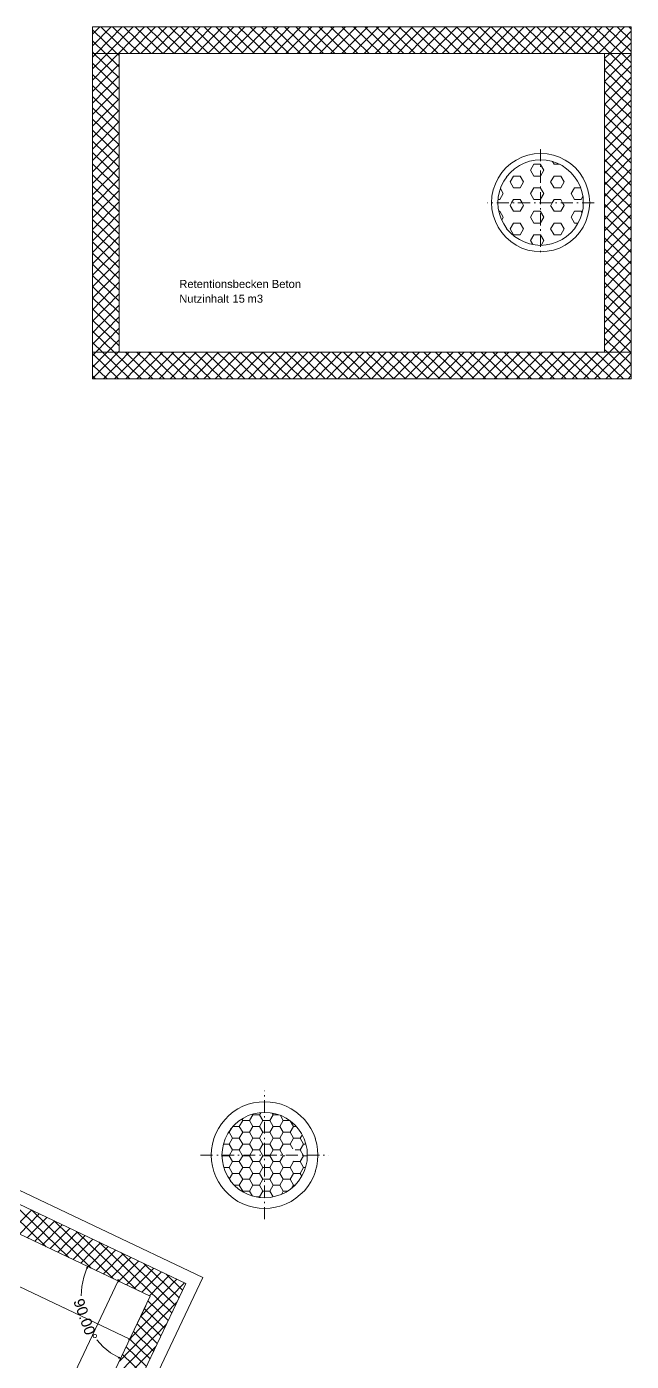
# Model space of a CAD drawing. Extents: x 0 to 1189, y 0 to 841.
# Drawn here: x 937.8 to 1051.1, y 310.4 to 560.5 of the extents above; entities that cross this region are included whole.
import ezdxf

# ---------------------------------------------------------------- set-up
doc = ezdxf.new("R2010")
doc.units = 0
doc.layers.get('0').update_dxf_attribs({"lineweight": 35})
for name, color, linetype, lineweight in [('152.0 Kanalisation', 7, 'Continuous', 25), ('211.5 Stahlbeton Kontur', 7, 'Continuous', 25), ('211.5 Stahlbeton Schraffur', 7, 'Continuous', 25), ('Bemassung', 7, 'Continuous', 25), ('Hilfskörper', 7, 'Continuous', 25), ('Text', 7, 'Continuous', 25)]:
    doc.layers.add(name, color=color, linetype=linetype, lineweight=lineweight)
doc.styles.get("Standard").update_dxf_attribs({"font": 'arial.ttf'})

# ---------------------------------------------------------------- blocks, each defined once
blk = doc.blocks.new('Referenz-A0SO6TOG06', base_point=(4.4, 96.7))
at = {"layer": '152.0 Kanalisation', "color": 0, "lineweight": 13}
for p, q in [((1029.52, 535.45), (1028.5, 534.81)), ((1030.57, 536), (1029.52, 535.45)), ((1031.72, 536.38), (1030.57, 536)), ((1032.02, 535.24), (1031.04, 534.9)), ((1032.9, 536.64), (1031.72, 536.38)), ((1033.07, 535.45), (1032.01, 535.24)), ((1034.09, 536.72), (1032.9, 536.64)), ((1034.09, 535.49), (1033.07, 535.45)), ((1034.08, 537.48), (1034.13, 537.48)), ((1035.31, 536.64), (1034.08, 536.72)), ((1034.09, 537.48), (1034.09, 535.24)), ((1035.15, 535.45), (1034.09, 535.49)), ((1036.16, 535.24), (1035.14, 535.45)), ((1036.5, 536.38), (1035.31, 536.64)), ((1037.18, 534.9), (1036.16, 535.24)), ((1036.33, 535.2), (1036.62, 534.69)), ((1037.65, 536), (1036.5, 536.38)), ((1038.7, 535.45), (1037.65, 536)), ((1039.72, 534.81), (1038.7, 535.45)), ((1026.81, 533.12), (1026.13, 532.11)), ((1027.61, 534.01), (1026.81, 533.12)), ((1028.49, 534.81), (1027.6, 534.01)), ((1028.45, 533.16), (1027.73, 532.36)), ((1029.22, 533.84), (1028.46, 533.16)), ((1030.11, 534.43), (1029.23, 533.84)), ((1031.04, 534.9), (1030.11, 534.43)), ((1032.82, 534.69), (1032.18, 533.59)), ((1032.18, 533.59), (1032.82, 532.49)), ((1034.09, 534.69), (1032.81, 534.69)), ((1034.08, 534.65), (1034.72, 533.59)), ((1034.72, 533.59), (1034.08, 532.49)), ((1034.09, 534.69), (1034.09, 534.65)), ((1034.09, 534.48), (1034.09, 534.22)), ((1034.09, 533.5), (1034.09, 531.22)), ((1037.65, 534.69), (1036.63, 534.69)), ((1038.11, 534.43), (1037.18, 534.9)), ((1038.95, 533.84), (1038.11, 534.43)), ((1039.76, 533.16), (1038.95, 533.84)), ((1040.61, 534.01), (1039.72, 534.81)), ((1040.43, 532.36), (1039.76, 533.16)), ((1041.41, 533.12), (1040.61, 534.01)), ((1042.09, 532.11), (1041.41, 533.12)), ((1025.62, 531), (1025.19, 529.9)), ((1026.13, 532.11), (1025.62, 531)), ((1026.72, 530.58), (1026.39, 529.57)), ((1027.19, 531.51), (1026.72, 530.58)), ((1027.74, 532.36), (1027.18, 531.51)), ((1029.01, 532.49), (1028.37, 531.39)), ((1028.37, 531.39), (1029.01, 530.29)), ((1030.28, 532.49), (1029.01, 532.49)), ((1030.28, 530.29), (1029.01, 530.29)), ((1030.28, 532.49), (1030.91, 531.39)), ((1030.91, 531.39), (1030.28, 530.29)), ((1032.82, 530.29), (1032.18, 529.18)), ((1034.09, 532.49), (1032.81, 532.49)), ((1034.09, 530.29), (1032.81, 530.29)), ((1034.08, 532.49), (1034.13, 532.49)), ((1034.08, 530.24), (1034.72, 529.18)), ((1034.09, 530.5), (1034.09, 530.24)), ((1034.09, 530.29), (1034.09, 530.24)), ((1036.62, 532.49), (1035.98, 531.39)), ((1035.98, 531.39), (1036.62, 530.29)), ((1037.89, 532.49), (1036.62, 532.49)), ((1037.89, 530.29), (1036.62, 530.29)), ((1037.9, 532.49), (1038.53, 531.39)), ((1038.53, 531.39), (1037.9, 530.29)), ((1040.43, 530.29), (1039.8, 529.18)), ((1041.03, 531.51), (1040.43, 532.36)), ((1041.62, 530.29), (1040.44, 530.29)), ((1041.49, 530.58), (1041.03, 531.51)), ((1041.83, 529.57), (1041.5, 530.58)), ((1042.59, 531), (1042.09, 532.11)), ((1042.98, 529.9), (1042.6, 531)), ((1024.98, 528.72), (1024.9, 527.49)), ((1025.2, 529.9), (1024.98, 528.72)), ((1026.17, 528.55), (1026.08, 527.49)), ((1026.47, 528.08), (1026.13, 528.08)), ((1026.39, 529.57), (1026.17, 528.55)), ((1027.1, 529.18), (1026.47, 528.08)), ((1026.55, 530.12), (1027.1, 529.18)), ((1029.01, 528.08), (1028.67, 527.49)), ((1030.28, 528.08), (1029.01, 528.08)), ((1030.27, 528.08), (1030.62, 527.49)), ((1032.18, 529.18), (1032.82, 528.08)), ((1034.09, 528.08), (1032.81, 528.08)), ((1034.72, 529.18), (1034.08, 528.13)), ((1034.09, 529.48), (1034.09, 527.24)), ((1034.09, 528.13), (1034.09, 528.08)), ((1036.62, 528.08), (1036.28, 527.49)), ((1037.89, 528.08), (1036.62, 528.08)), ((1037.89, 528.08), (1038.23, 527.49)), ((1039.8, 529.18), (1040.43, 528.08)), ((1041.71, 528.08), (1040.44, 528.08)), ((1042, 528.63), (1041.7, 528.08)), ((1042.05, 528.55), (1041.84, 529.57)), ((1042.09, 527.49), (1042.05, 528.55)), ((1043.23, 528.72), (1042.97, 529.9)), ((1043.32, 527.49), (1043.23, 528.72)), ((1024.14, 527.49), (1024.1, 527.49)), ((1025.12, 527.49), (1024.86, 527.49)), ((1024.9, 527.49), (1024.98, 526.31)), ((1024.98, 526.31), (1025.2, 525.12)), ((1028.12, 527.49), (1025.87, 527.49)), ((1026.08, 527.49), (1026.17, 526.48)), ((1026.17, 526.48), (1026.39, 525.42)), ((1026.47, 525.88), (1026.25, 525.88)), ((1026.39, 525.42), (1026.72, 524.44)), ((1026.47, 525.88), (1027.1, 524.78)), ((1028.67, 527.49), (1028.37, 526.98)), ((1028.37, 526.98), (1029.01, 525.88)), ((1029.13, 527.49), (1028.88, 527.49)), ((1030.28, 525.88), (1029.01, 525.88)), ((1032.14, 527.49), (1029.85, 527.49)), ((1030.91, 526.98), (1030.28, 525.88)), ((1030.62, 527.49), (1030.91, 526.98)), ((1032.82, 525.88), (1032.18, 524.78)), ((1034.09, 525.88), (1032.81, 525.88)), ((1033.11, 527.49), (1032.86, 527.49)), ((1036.12, 527.49), (1033.88, 527.49)), ((1034.08, 525.84), (1034.72, 524.78)), ((1034.09, 526.48), (1034.09, 526.22)), ((1034.09, 525.88), (1034.09, 525.84)), ((1034.09, 525.5), (1034.09, 523.22)), ((1035.98, 526.98), (1036.62, 525.88)), ((1036.28, 527.49), (1035.99, 526.98)), ((1037.89, 525.88), (1036.62, 525.88)), ((1037.13, 527.49), (1036.88, 527.49)), ((1040.14, 527.49), (1037.86, 527.49)), ((1038.53, 526.98), (1037.9, 525.88)), ((1038.23, 527.49), (1038.53, 526.98)), ((1040.43, 525.88), (1039.8, 524.78)), ((1041.71, 525.88), (1040.44, 525.88)), ((1041.12, 527.49), (1040.86, 527.49)), ((1041.5, 524.44), (1041.83, 525.42)), ((1041.7, 525.88), (1041.88, 525.59)), ((1041.84, 525.42), (1042.05, 526.48)), ((1044.12, 527.49), (1041.88, 527.49)), ((1042.05, 526.48), (1042.09, 527.49)), ((1042.97, 525.12), (1043.23, 526.31)), ((1043.23, 526.31), (1043.32, 527.49)), ((1025.19, 525.12), (1025.62, 523.98)), ((1025.62, 523.98), (1026.13, 522.92)), ((1026.13, 522.92), (1026.81, 521.9)), ((1026.72, 524.44), (1027.19, 523.51)), ((1027.1, 524.78), (1026.81, 524.23)), ((1027.18, 523.51), (1027.74, 522.62)), ((1029.01, 523.68), (1028.37, 522.58)), ((1030.28, 523.68), (1029.01, 523.68)), ((1030.28, 523.68), (1030.91, 522.58)), ((1032.18, 524.78), (1032.82, 523.68)), ((1034.09, 523.68), (1032.81, 523.68)), ((1034.72, 524.78), (1034.08, 523.72)), ((1034.09, 523.72), (1034.09, 523.68)), ((1036.62, 523.68), (1035.98, 522.58)), ((1037.89, 523.68), (1036.62, 523.68)), ((1037.9, 523.68), (1038.53, 522.58)), ((1039.8, 524.78), (1040.43, 523.68)), ((1040.43, 522.62), (1041.03, 523.51)), ((1041.12, 523.68), (1040.44, 523.68)), ((1041.03, 523.51), (1041.49, 524.44)), ((1041.41, 521.9), (1042.09, 522.92)), ((1042.09, 522.92), (1042.59, 523.98)), ((1042.6, 523.98), (1042.98, 525.12)), ((1026.81, 521.9), (1027.61, 521.01)), ((1027.6, 521.01), (1028.49, 520.21)), ((1027.73, 522.62), (1028.45, 521.86)), ((1028.37, 522.58), (1029.01, 521.48)), ((1028.46, 521.86), (1029.22, 521.14)), ((1028.5, 520.21), (1029.52, 519.53)), ((1030.28, 521.48), (1029.01, 521.48)), ((1029.23, 521.14), (1030.11, 520.59)), ((1030.11, 520.59), (1031.04, 520.13)), ((1030.91, 522.58), (1030.28, 521.48)), ((1032.82, 521.48), (1032.18, 520.38)), ((1032.18, 520.38), (1032.61, 519.66)), ((1034.09, 521.48), (1032.81, 521.48)), ((1034.08, 521.44), (1034.72, 520.38)), ((1034.09, 522.5), (1034.09, 522.24)), ((1034.09, 521.48), (1034.09, 519.24)), ((1034.09, 521.48), (1034.09, 521.44)), ((1034.72, 520.38), (1034.21, 519.49)), ((1035.98, 522.58), (1036.62, 521.48)), ((1037.89, 521.48), (1036.62, 521.48)), ((1037.18, 520.13), (1038.11, 520.59)), ((1038.53, 522.58), (1037.9, 521.48)), ((1038.11, 520.59), (1038.95, 521.14)), ((1038.7, 519.53), (1039.72, 520.21)), ((1038.95, 521.14), (1039.76, 521.86)), ((1039.72, 520.21), (1040.61, 521.01)), ((1039.76, 521.86), (1040.43, 522.62)), ((1040.61, 521.01), (1041.41, 521.9)), ((1029.52, 519.53), (1030.57, 518.98)), ((1030.57, 518.98), (1031.72, 518.6)), ((1031.04, 520.13), (1032.02, 519.79)), ((1031.72, 518.6), (1032.9, 518.39)), ((1032.01, 519.79), (1033.07, 519.57)), ((1032.9, 518.39), (1034.09, 518.3)), ((1033.07, 519.57), (1034.09, 519.49)), ((1034.08, 518.3), (1035.31, 518.39)), ((1034.09, 519.49), (1035.15, 519.57)), ((1034.09, 518.47), (1034.09, 518.22)), ((1035.14, 519.57), (1036.16, 519.79)), ((1035.31, 518.39), (1036.5, 518.6)), ((1036.16, 519.79), (1037.18, 520.13)), ((1036.5, 518.6), (1037.65, 518.98)), ((1037.65, 518.98), (1038.7, 519.53)), ((982.35, 361.04), (982.39, 361.04)), ((982.35, 360.02), (982.35, 360.27)), ((977.36, 357.69), (976.47, 357.1)), ((978.29, 358.16), (977.36, 357.69)), ((979.26, 358.54), (978.29, 358.16)), ((980.28, 358.79), (979.26, 358.54)), ((981.34, 358.96), (980.28, 358.79)), ((982.35, 359), (981.34, 358.96)), ((982.35, 357.02), (982.35, 359.3)), ((983.42, 358.96), (982.36, 359)), ((984.43, 358.79), (983.41, 358.96)), ((985.45, 358.54), (984.43, 358.79)), ((986.42, 358.16), (985.44, 358.54)), ((987.35, 357.69), (986.42, 358.16)), ((988.24, 357.1), (987.35, 357.69)), ((974.95, 355.7), (974.27, 354.9)), ((975.67, 356.46), (974.95, 355.7)), ((976.47, 357.1), (975.67, 356.46)), ((977.49, 355.36), (976.72, 354.69)), ((978.38, 355.96), (977.49, 355.36)), ((977.61, 354.39), (978.25, 355.49)), ((978.25, 355.49), (978.08, 355.79)), ((978.25, 355.49), (979.52, 355.49)), ((979.31, 356.42), (978.38, 355.96)), ((980.28, 356.76), (979.31, 356.42)), ((979.52, 355.49), (980.15, 356.59)), ((980.15, 354.39), (979.52, 355.49)), ((980.15, 356.59), (980.11, 356.68)), ((980.15, 356.59), (981.42, 356.59)), ((981.34, 356.93), (980.28, 356.76)), ((982.35, 357.02), (981.34, 356.93)), ((981.42, 356.59), (981.68, 356.97)), ((982.06, 355.49), (981.42, 356.59)), ((981.42, 354.39), (982.06, 355.49)), ((982.06, 355.49), (982.35, 355.49)), ((982.35, 356.04), (982.35, 356.3)), ((982.35, 353.04), (982.35, 355.28)), ((983.42, 356.93), (982.36, 357.02)), ((982.36, 355.49), (983.33, 355.49)), ((983.33, 355.49), (983.96, 356.59)), ((983.96, 354.39), (983.33, 355.49)), ((984.43, 356.76), (983.41, 356.93)), ((983.96, 356.59), (983.79, 356.89)), ((983.97, 356.59), (984.98, 356.59)), ((985.45, 356.42), (984.43, 356.76)), ((985.24, 354.39), (985.87, 355.49)), ((985.87, 355.49), (985.33, 356.46)), ((986.38, 355.96), (985.45, 356.42)), ((985.86, 355.49), (987.09, 355.49)), ((987.22, 355.36), (986.38, 355.96)), ((987.78, 354.39), (987.18, 355.41)), ((988.02, 354.69), (987.22, 355.36)), ((989.05, 356.46), (988.24, 357.1)), ((989.81, 355.7), (989.04, 356.46)), ((990.44, 354.9), (989.81, 355.7)), ((973.21, 353.08), (972.87, 352.1)), ((973.72, 354.01), (973.21, 353.08)), ((974.27, 354.9), (973.72, 354.01)), ((975.45, 353.04), (974.99, 352.06)), ((976.01, 353.88), (975.45, 353.04)), ((975.58, 353.29), (975.71, 353.29)), ((975.71, 353.29), (976.22, 354.14)), ((976.34, 352.19), (975.71, 353.29)), ((976.72, 354.69), (976, 353.88)), ((976.43, 354.39), (977.61, 354.39)), ((978.25, 353.29), (977.61, 354.39)), ((977.61, 352.19), (978.25, 353.29)), ((978.25, 353.29), (979.52, 353.29)), ((979.52, 353.29), (980.15, 354.39)), ((980.15, 352.19), (979.52, 353.29)), ((980.15, 354.39), (981.42, 354.39)), ((982.06, 353.29), (981.42, 354.39)), ((981.42, 352.19), (982.06, 353.29)), ((982.06, 353.29), (982.35, 353.29)), ((982.36, 353.29), (983.33, 353.29)), ((983.33, 353.29), (983.96, 354.39)), ((983.96, 352.19), (983.33, 353.29)), ((983.96, 354.39), (985.23, 354.39)), ((985.87, 353.29), (985.24, 354.39)), ((985.24, 352.19), (985.87, 353.29)), ((985.88, 353.29), (987.14, 353.29)), ((987.14, 353.29), (987.78, 354.39)), ((987.78, 352.19), (987.14, 353.29)), ((987.77, 354.39), (988.32, 354.39)), ((988.71, 353.88), (988.03, 354.69)), ((989.29, 353.04), (988.7, 353.88)), ((989.05, 352.19), (989.42, 352.78)), ((989.76, 352.06), (989.3, 353.04)), ((991.03, 354.01), (990.44, 354.9)), ((991.5, 353.08), (991.03, 354.01)), ((991.88, 352.1), (991.5, 353.08)), ((972.58, 351.09), (972.41, 350.07)), ((972.87, 352.1), (972.58, 351.09)), ((974.65, 351.09), (974.44, 350.07)), ((974.99, 352.06), (974.65, 351.09)), ((974.65, 351.09), (975.71, 351.09)), ((975.71, 351.09), (976.34, 352.19)), ((976.34, 349.99), (975.71, 351.09)), ((976.34, 352.19), (977.61, 352.19)), ((978.25, 351.09), (977.61, 352.19)), ((977.61, 349.99), (978.25, 351.09)), ((978.25, 351.09), (979.52, 351.09)), ((979.52, 351.09), (980.15, 352.19)), ((980.15, 349.99), (979.52, 351.09)), ((980.15, 352.19), (981.42, 352.19)), ((982.06, 351.09), (981.42, 352.19)), ((981.42, 349.99), (982.06, 351.09)), ((982.06, 351.09), (982.35, 351.09)), ((982.35, 352.02), (982.35, 352.27)), ((982.35, 349.01), (982.35, 351.3)), ((982.36, 351.09), (983.33, 351.09)), ((983.33, 351.09), (983.96, 352.19)), ((983.96, 349.99), (983.33, 351.09)), ((983.96, 352.19), (985.23, 352.19)), ((985.87, 351.09), (985.24, 352.19)), ((985.24, 349.99), (985.87, 351.09)), ((985.88, 351.09), (987.14, 351.09)), ((987.14, 351.09), (987.78, 352.19)), ((987.65, 350.2), (987.14, 351.09)), ((987.78, 352.19), (989.05, 352.19)), ((989.68, 351.09), (989.05, 352.19)), ((989.05, 349.99), (989.68, 351.09)), ((989.68, 351.09), (990.1, 351.09)), ((990.1, 351.09), (989.77, 352.06)), ((990.32, 350.07), (990.1, 351.09)), ((992.13, 351.09), (991.87, 352.1)), ((992.3, 350.07), (992.13, 351.09)), ((970.37, 349.01), (972.62, 349.01)), ((972.41, 350.07), (972.37, 349.01)), ((972.37, 349.01), (972.41, 347.96)), ((972.41, 347.96), (972.58, 346.94)), ((973.38, 349.01), (973.64, 349.01)), ((974.44, 350.07), (974.35, 349.01)), ((974.35, 349.01), (976.64, 349.01)), ((974.35, 349.01), (974.44, 347.96)), ((974.44, 348.89), (974.35, 349.01)), ((974.35, 348.72), (974.44, 348.89)), ((974.44, 348.89), (975.71, 348.89)), ((974.44, 347.96), (974.65, 346.94)), ((975.71, 348.89), (975.79, 349.01)), ((976.34, 347.79), (975.71, 348.89)), ((975.71, 346.69), (976.34, 347.79)), ((975.79, 349.01), (976.34, 349.99)), ((976.34, 349.99), (977.61, 349.99)), ((976.34, 347.79), (977.61, 347.79)), ((977.36, 349.01), (977.61, 349.01)), ((978.16, 349.01), (977.61, 349.99)), ((977.61, 347.79), (978.25, 348.89)), ((978.25, 346.69), (977.61, 347.79)), ((978.25, 348.89), (978.16, 349.01)), ((978.25, 348.89), (979.52, 348.89)), ((978.38, 349.01), (980.62, 349.01)), ((979.52, 348.89), (979.61, 349.01)), ((980.15, 347.79), (979.52, 348.89)), ((979.52, 346.69), (980.15, 347.79)), ((979.6, 349.01), (980.15, 349.99)), ((980.15, 349.99), (981.42, 349.99)), ((980.15, 347.79), (981.42, 347.79)), ((981.38, 349.01), (981.64, 349.01)), ((981.97, 349.01), (981.42, 349.99)), ((981.42, 347.79), (982.06, 348.89)), ((982.06, 346.69), (981.42, 347.79)), ((982.06, 348.89), (981.97, 349.01)), ((982.06, 348.89), (982.35, 348.89)), ((982.35, 348.04), (982.35, 348.29)), ((982.36, 349.01), (984.64, 349.01)), ((982.36, 348.89), (983.33, 348.89)), ((983.33, 348.89), (983.42, 349.01)), ((983.96, 347.79), (983.33, 348.89)), ((983.33, 346.69), (983.96, 347.79)), ((983.41, 349.01), (983.96, 349.99)), ((983.96, 349.99), (985.23, 349.99)), ((983.96, 347.79), (985.23, 347.79)), ((985.78, 349.01), (985.23, 349.99)), ((985.24, 347.79), (985.87, 348.89)), ((985.87, 346.69), (985.24, 347.79)), ((985.36, 349.01), (985.62, 349.01)), ((985.87, 348.89), (985.79, 349.01)), ((985.86, 348.89), (986.16, 348.89)), ((986.37, 349.01), (988.62, 349.01)), ((987.14, 346.69), (987.78, 347.79)), ((987.78, 347.79), (987.74, 347.87)), ((987.78, 347.79), (989.05, 347.79)), ((988.07, 349.99), (989.05, 349.99)), ((989.59, 349.01), (989.04, 349.99)), ((989.05, 347.79), (989.68, 348.89)), ((989.68, 346.69), (989.05, 347.79)), ((989.38, 349.01), (989.64, 349.01)), ((989.68, 348.89), (989.59, 349.01)), ((989.68, 348.89), (990.36, 348.89)), ((990.1, 346.94), (990.32, 347.96)), ((990.36, 349.01), (990.31, 350.07)), ((990.31, 347.96), (990.36, 349.01)), ((990.35, 349.01), (992.64, 349.01)), ((992.13, 346.94), (992.3, 347.96)), ((992.35, 349.01), (992.3, 350.07)), ((992.3, 347.96), (992.35, 349.01)), ((993.37, 349.01), (993.62, 349.01)), ((994.38, 349.01), (994.42, 349.01)), ((972.58, 346.94), (972.87, 345.92)), ((972.87, 345.92), (973.21, 344.95)), ((974.65, 346.94), (974.99, 345.97)), ((974.74, 346.69), (975.71, 346.69)), ((974.99, 345.97), (975.45, 345.03)), ((976.34, 345.59), (975.71, 346.69)), ((975.75, 344.53), (976.34, 345.59)), ((976.34, 345.59), (977.61, 345.59)), ((977.61, 345.59), (978.25, 346.69)), ((978.25, 344.48), (977.61, 345.59)), ((978.25, 346.69), (979.52, 346.69)), ((980.15, 345.59), (979.52, 346.69)), ((979.52, 344.48), (980.15, 345.59)), ((980.15, 345.59), (981.42, 345.59)), ((981.42, 345.59), (982.06, 346.69)), ((982.06, 344.48), (981.42, 345.59)), ((982.06, 346.69), (982.35, 346.69)), ((982.35, 345.03), (982.35, 347.28)), ((982.36, 346.69), (983.33, 346.69)), ((983.96, 345.59), (983.33, 346.69)), ((983.33, 344.48), (983.96, 345.59)), ((983.96, 345.59), (985.23, 345.59)), ((985.24, 345.59), (985.87, 346.69)), ((985.87, 344.48), (985.24, 345.59)), ((985.88, 346.69), (987.14, 346.69)), ((987.78, 345.59), (987.14, 346.69)), ((987.14, 344.48), (987.78, 345.59)), ((987.78, 345.59), (989.05, 345.59)), ((989.34, 345.08), (989.04, 345.59)), ((989.05, 345.59), (989.68, 346.69)), ((989.3, 345.03), (989.76, 345.97)), ((989.68, 346.69), (990.02, 346.69)), ((989.77, 345.97), (990.1, 346.94)), ((991.5, 344.95), (991.88, 345.92)), ((991.87, 345.92), (992.13, 346.94)), ((973.21, 344.95), (973.72, 344.02)), ((973.72, 344.02), (974.27, 343.13)), ((974.27, 343.13), (974.95, 342.33)), ((975.45, 345.03), (976.01, 344.15)), ((976, 344.15), (976.72, 343.34)), ((976.68, 343.38), (977.61, 343.38)), ((976.72, 343.34), (977.49, 342.66)), ((977.49, 342.66), (978.38, 342.07)), ((977.61, 343.38), (978.25, 344.48)), ((978.25, 342.28), (977.61, 343.38)), ((978.25, 344.48), (979.52, 344.48)), ((980.15, 343.38), (979.52, 344.48)), ((979.52, 342.28), (980.15, 343.38)), ((980.15, 343.38), (981.42, 343.38)), ((981.42, 343.38), (982.06, 344.48)), ((982.06, 342.28), (981.42, 343.38)), ((982.06, 344.48), (982.35, 344.48)), ((982.35, 344.02), (982.35, 344.27)), ((982.35, 341.01), (982.35, 343.3)), ((982.36, 344.48), (983.33, 344.48)), ((983.96, 343.38), (983.33, 344.48)), ((983.33, 342.28), (983.96, 343.38)), ((983.96, 343.38), (985.23, 343.38)), ((985.24, 343.38), (985.87, 344.48)), ((985.87, 342.28), (985.24, 343.38)), ((985.88, 344.48), (987.14, 344.48)), ((986.38, 342.07), (987.22, 342.66)), ((987.78, 343.38), (987.14, 344.48)), ((987.22, 342.66), (988.02, 343.34)), ((987.48, 342.88), (987.78, 343.38)), ((987.77, 343.38), (988.02, 343.38)), ((988.03, 343.34), (988.71, 344.15)), ((988.7, 344.15), (989.29, 345.03)), ((989.81, 342.33), (990.44, 343.13)), ((990.44, 343.13), (991.03, 344.02)), ((991.03, 344.02), (991.5, 344.95)), ((974.95, 342.33), (975.67, 341.61)), ((975.67, 341.61), (976.47, 340.93)), ((976.47, 340.93), (977.36, 340.34)), ((977.36, 340.34), (978.29, 339.87)), ((978.21, 342.2), (978.25, 342.28)), ((978.25, 342.28), (979.52, 342.28)), ((978.38, 342.07), (979.31, 341.61)), ((979.31, 341.61), (980.28, 341.31)), ((980.07, 341.35), (979.52, 342.28)), ((980.28, 341.31), (981.34, 341.1)), ((980.79, 341.18), (981.42, 341.18)), ((981.34, 341.1), (982.35, 341.01)), ((981.42, 341.18), (982.06, 342.28)), ((981.51, 341.06), (981.43, 341.18)), ((982.06, 342.28), (982.35, 342.28)), ((982.35, 340.04), (982.35, 340.29)), ((982.36, 342.28), (983.33, 342.28)), ((982.36, 341.01), (983.42, 341.1)), ((983.96, 341.18), (983.33, 342.28)), ((983.41, 341.1), (984.43, 341.31)), ((984.43, 341.31), (985.45, 341.61)), ((985.45, 341.61), (986.38, 342.07)), ((985.53, 341.65), (985.87, 342.28)), ((985.87, 342.28), (986.67, 342.28)), ((986.42, 339.87), (987.35, 340.34)), ((987.35, 340.34), (988.24, 340.93)), ((988.24, 340.93), (989.05, 341.61)), ((989.04, 341.61), (989.81, 342.33)), ((978.29, 339.87), (979.26, 339.49)), ((979.26, 339.49), (980.28, 339.24)), ((980.28, 339.24), (981.34, 339.07)), ((981.34, 339.07), (982.35, 339.02)), ((982.35, 337.03), (982.35, 339.28)), ((982.36, 339.02), (983.42, 339.07)), ((983.41, 339.07), (984.43, 339.24)), ((984.43, 339.24), (985.45, 339.49)), ((985.44, 339.49), (986.42, 339.87))]:
    blk.add_line(p, q, dxfattribs=at)
at = {"layer": '211.5 Stahlbeton Kontur', "color": 0, "lineweight": 18}
for p, q in [((950.09, 560.47), (1051.1, 560.47)), ((950.09, 555.47), (950.09, 560.47)), ((1051.1, 560.47), (1051.1, 555.47)), ((1051.1, 555.47), (950.09, 555.47)), ((955.09, 555.47), (950.09, 555.47)), ((950.09, 555.47), (950.09, 499.47)), ((955.09, 499.47), (955.09, 555.47)), ((1046.1, 499.47), (1046.1, 555.47)), ((1046.1, 555.47), (1051.1, 555.47)), ((1051.1, 555.47), (1051.1, 499.47)), ((1051.1, 499.47), (950.09, 499.47)), ((950.09, 499.47), (950.09, 494.47)), ((950.09, 499.47), (955.09, 499.47)), ((1051.1, 499.47), (1046.1, 499.47)), ((1051.1, 494.47), (1051.1, 499.47)), ((950.09, 494.47), (1051.1, 494.47)), ((865.83, 373.28), (967.59, 324.97)), ((960.92, 322.59), (916.79, 343.55)), ((967.59, 324.97), (954.31, 297)), ((948.77, 297), (960.92, 322.59))]:
    blk.add_line(p, q, dxfattribs=at)
at = {"layer": '211.5 Stahlbeton Schraffur', "color": 0, "lineweight": 13}
for p, q in [((950.09, 559.05), (951.47, 560.47)), ((950.09, 556.9), (953.57, 560.47)), ((950.79, 555.47), (955.66, 560.47)), ((956.81, 555.47), (951.68, 560.47)), ((952.89, 555.47), (957.75, 560.47)), ((958.97, 555.47), (953.83, 560.47)), ((954.98, 555.47), (959.84, 560.47)), ((961.12, 555.47), (955.98, 560.47)), ((957.07, 555.47), (961.94, 560.47)), ((963.27, 555.47), (958.13, 560.47)), ((959.16, 555.47), (964.03, 560.47)), ((965.42, 555.47), (960.28, 560.47)), ((961.26, 555.47), (966.12, 560.47)), ((967.57, 555.47), (962.43, 560.47)), ((963.35, 555.47), (968.21, 560.47)), ((969.72, 555.47), (964.58, 560.47)), ((965.44, 555.47), (970.31, 560.47)), ((971.87, 555.47), (966.73, 560.47)), ((967.54, 555.47), (972.4, 560.47)), ((974.02, 555.47), (968.88, 560.47)), ((969.63, 555.47), (974.49, 560.47)), ((976.17, 555.47), (971.03, 560.47)), ((971.72, 555.47), (976.59, 560.47)), ((978.32, 555.47), (973.19, 560.47)), ((973.81, 555.47), (978.68, 560.47)), ((980.48, 555.47), (975.34, 560.47)), ((975.91, 555.47), (980.77, 560.47)), ((982.63, 555.47), (977.49, 560.47)), ((978, 555.47), (982.86, 560.47)), ((984.78, 555.47), (979.64, 560.47)), ((980.09, 555.47), (984.96, 560.47)), ((986.93, 555.47), (981.79, 560.47)), ((982.19, 555.47), (987.05, 560.47)), ((989.08, 555.47), (983.94, 560.47)), ((984.28, 555.47), (989.14, 560.47)), ((991.23, 555.47), (986.09, 560.47)), ((986.37, 555.47), (991.24, 560.47)), ((993.38, 555.47), (988.24, 560.47)), ((988.46, 555.47), (993.33, 560.47)), ((995.53, 555.47), (990.39, 560.47)), ((990.56, 555.47), (995.42, 560.47)), ((997.68, 555.47), (992.54, 560.47)), ((992.65, 555.47), (997.51, 560.47)), ((999.83, 555.47), (994.7, 560.47)), ((994.74, 555.47), (999.61, 560.47)), ((996.84, 555.47), (1001.7, 560.47)), ((1001.99, 555.47), (996.85, 560.47)), ((998.93, 555.47), (1003.79, 560.47)), ((1004.14, 555.47), (999, 560.47)), ((1001.02, 555.47), (1005.89, 560.47)), ((1006.29, 555.47), (1001.15, 560.47)), ((1003.11, 555.47), (1007.98, 560.47)), ((1008.44, 555.47), (1003.3, 560.47)), ((1005.21, 555.47), (1010.07, 560.47)), ((1010.59, 555.47), (1005.45, 560.47)), ((1007.3, 555.47), (1012.16, 560.47)), ((1012.74, 555.47), (1007.6, 560.47)), ((1009.39, 555.47), (1014.26, 560.47)), ((1014.89, 555.47), (1009.75, 560.47)), ((1011.49, 555.47), (1016.35, 560.47)), ((1017.04, 555.47), (1011.9, 560.47)), ((1013.58, 555.47), (1018.44, 560.47)), ((1019.19, 555.47), (1014.05, 560.47)), ((1015.67, 555.47), (1020.54, 560.47)), ((1021.34, 555.47), (1016.21, 560.47)), ((1017.76, 555.47), (1022.63, 560.47)), ((1023.5, 555.47), (1018.36, 560.47)), ((1019.86, 555.47), (1024.72, 560.47)), ((1025.65, 555.47), (1020.51, 560.47)), ((1021.95, 555.47), (1026.81, 560.47)), ((1027.8, 555.47), (1022.66, 560.47)), ((1024.04, 555.47), (1028.91, 560.47)), ((1029.95, 555.47), (1024.81, 560.47)), ((1026.13, 555.47), (1031, 560.47)), ((1032.1, 555.47), (1026.96, 560.47)), ((1028.23, 555.47), (1033.09, 560.47)), ((1034.25, 555.47), (1029.11, 560.47)), ((1030.32, 555.47), (1035.19, 560.47)), ((1036.4, 555.47), (1031.26, 560.47)), ((1032.41, 555.47), (1037.28, 560.47)), ((1038.55, 555.47), (1033.41, 560.47)), ((1034.51, 555.47), (1039.37, 560.47)), ((1040.7, 555.47), (1035.56, 560.47)), ((1036.6, 555.47), (1041.46, 560.47)), ((1042.85, 555.47), (1037.72, 560.47)), ((1038.69, 555.47), (1043.56, 560.47)), ((1045.01, 555.47), (1039.87, 560.47)), ((1040.78, 555.47), (1045.65, 560.47)), ((1047.16, 555.47), (1042.02, 560.47)), ((1042.88, 555.47), (1047.74, 560.47)), ((1049.31, 555.47), (1044.17, 560.47)), ((1044.97, 555.47), (1049.84, 560.47)), ((1051.1, 555.82), (1046.32, 560.47)), ((1051.1, 557.91), (1048.47, 560.47)), ((1051.1, 560), (1050.62, 560.47)), ((954.66, 555.47), (950.09, 559.91)), ((952.51, 555.47), (950.09, 557.82)), ((1047.06, 555.47), (1051.1, 559.62)), ((950.36, 555.47), (950.09, 555.73)), ((950.09, 554.75), (950.79, 555.47)), ((950.09, 552.6), (952.89, 555.47)), ((950.09, 550.45), (954.98, 555.47)), ((955.09, 550.86), (950.36, 555.47)), ((955.09, 552.96), (952.51, 555.47)), ((955.09, 555.05), (954.66, 555.47)), ((1046.1, 554.48), (1047.06, 555.47)), ((1046.1, 552.33), (1049.16, 555.47)), ((1046.1, 550.18), (1051.1, 555.32)), ((1051.1, 551.63), (1047.16, 555.47)), ((1049.16, 555.47), (1051.1, 557.47)), ((1051.1, 553.72), (1049.31, 555.47)), ((955.09, 548.77), (950.09, 553.64)), ((950.09, 548.3), (955.09, 553.44)), ((1051.1, 549.54), (1046.1, 554.4)), ((1046.1, 548.03), (1051.1, 553.17)), ((955.09, 546.68), (950.09, 551.54)), ((950.09, 546.15), (955.09, 551.28)), ((1051.1, 547.45), (1046.1, 552.31)), ((1046.1, 545.88), (1051.1, 551.01)), ((1051.1, 545.35), (1046.1, 550.22)), ((955.09, 544.59), (950.09, 549.45)), ((950.09, 543.99), (955.09, 549.13)), ((1046.1, 543.72), (1051.1, 548.86)), ((1051.1, 543.26), (1046.1, 548.12)), ((955.09, 542.49), (950.09, 547.36)), ((950.09, 541.84), (955.09, 546.98)), ((955.09, 540.4), (950.09, 545.26)), ((1046.1, 541.57), (1051.1, 546.71)), ((1051.1, 541.17), (1046.1, 546.03)), ((950.09, 539.69), (955.09, 544.83)), ((955.09, 538.31), (950.09, 543.17)), ((1046.1, 539.42), (1051.1, 544.56)), ((1051.1, 539.07), (1046.1, 543.94)), ((950.09, 537.54), (955.09, 542.68)), ((955.09, 536.21), (950.09, 541.08)), ((950.09, 535.39), (955.09, 540.53)), ((1046.1, 537.27), (1051.1, 542.41)), ((1051.1, 536.98), (1046.1, 541.85)), ((1046.1, 535.12), (1051.1, 540.26)), ((955.09, 534.12), (950.09, 538.99)), ((950.09, 533.24), (955.09, 538.38)), ((1051.1, 534.89), (1046.1, 539.75)), ((1046.1, 532.97), (1051.1, 538.11)), ((955.09, 532.03), (950.09, 536.89)), ((950.09, 531.09), (955.09, 536.23)), ((1051.1, 532.8), (1046.1, 537.66)), ((1046.1, 530.82), (1051.1, 535.96)), ((1051.1, 530.7), (1046.1, 535.57)), ((955.09, 529.94), (950.09, 534.8)), ((950.09, 528.94), (955.09, 534.08)), ((955.09, 527.84), (950.09, 532.71)), ((1046.1, 528.67), (1051.1, 533.81)), ((1051.1, 528.61), (1046.1, 533.47)), ((950.09, 526.79), (955.09, 531.93)), ((955.09, 525.75), (950.09, 530.62)), ((1046.1, 526.52), (1051.1, 531.66)), ((1051.1, 526.52), (1046.1, 531.38)), ((950.09, 524.64), (955.09, 529.77)), ((955.09, 523.66), (950.09, 528.52)), ((1046.1, 524.37), (1051.1, 529.5)), ((1051.1, 524.42), (1046.1, 529.29)), ((950.09, 522.48), (955.09, 527.62)), ((955.09, 521.56), (950.09, 526.43)), ((950.09, 520.33), (955.09, 525.47)), ((1046.1, 522.21), (1051.1, 527.35)), ((1051.1, 522.33), (1046.1, 527.2)), ((1046.1, 520.06), (1051.1, 525.2)), ((955.09, 519.47), (950.09, 524.34)), ((950.09, 518.18), (955.09, 523.32)), ((1051.1, 520.24), (1046.1, 525.1)), ((1046.1, 517.91), (1051.1, 523.05)), ((1051.1, 518.15), (1046.1, 523.01)), ((955.09, 517.38), (950.09, 522.24)), ((950.09, 516.03), (955.09, 521.17)), ((1051.1, 516.05), (1046.1, 520.92)), ((1046.1, 515.76), (1051.1, 520.9)), ((955.09, 515.29), (950.09, 520.15)), ((950.09, 513.88), (955.09, 519.02)), ((955.09, 513.19), (950.09, 518.06)), ((1051.1, 513.96), (1046.1, 518.83)), ((1046.1, 513.61), (1051.1, 518.75)), ((950.09, 511.73), (955.09, 516.87)), ((955.09, 511.1), (950.09, 515.97)), ((1051.1, 511.87), (1046.1, 516.73)), ((1046.1, 511.46), (1051.1, 516.6)), ((950.09, 509.58), (955.09, 514.72)), ((955.09, 509.01), (950.09, 513.87)), ((1051.1, 509.77), (1046.1, 514.64)), ((1046.1, 509.31), (1051.1, 514.45)), ((950.09, 507.43), (955.09, 512.57)), ((955.09, 506.91), (950.09, 511.78)), ((950.09, 505.28), (955.09, 510.42)), ((1051.1, 507.68), (1046.1, 512.55)), ((1046.1, 507.16), (1051.1, 512.3)), ((1051.1, 505.59), (1046.1, 510.45)), ((955.09, 504.82), (950.09, 509.69)), ((950.09, 503.13), (955.09, 508.26)), ((1046.1, 505.01), (1051.1, 510.15)), ((1051.1, 503.5), (1046.1, 508.36)), ((1046.1, 502.86), (1051.1, 507.99)), ((955.09, 502.73), (950.09, 507.59)), ((950.09, 500.97), (955.09, 506.11)), ((955.09, 500.64), (950.09, 505.5)), ((1051.1, 501.4), (1046.1, 506.27)), ((1046.1, 500.7), (1051.1, 505.84)), ((954.14, 499.47), (950.09, 503.41)), ((950.72, 499.47), (955.09, 503.96)), ((1050.94, 499.47), (1046.1, 504.18)), ((1046.99, 499.47), (1051.1, 503.69)), ((951.99, 499.47), (950.09, 501.32)), ((952.82, 499.47), (955.09, 501.81)), ((1048.78, 499.47), (1046.1, 502.08)), ((1049.09, 499.47), (1051.1, 501.54)), ((950.09, 498.82), (950.72, 499.47)), ((950.09, 496.67), (952.82, 499.47)), ((950.09, 494.52), (954.91, 499.47)), ((954.98, 494.47), (950.09, 499.22)), ((957.13, 494.47), (951.99, 499.47)), ((952.14, 494.47), (957, 499.47)), ((959.28, 494.47), (954.14, 499.47)), ((954.23, 494.47), (959.1, 499.47)), ((954.91, 499.47), (955.09, 499.66)), ((961.43, 494.47), (956.29, 499.47)), ((956.32, 494.47), (961.19, 499.47)), ((958.42, 494.47), (963.28, 499.47)), ((963.58, 494.47), (958.44, 499.47)), ((960.51, 494.47), (965.37, 499.47)), ((965.73, 494.47), (960.59, 499.47)), ((962.6, 494.47), (967.47, 499.47)), ((967.88, 494.47), (962.74, 499.47)), ((964.69, 494.47), (969.56, 499.47)), ((970.03, 494.47), (964.9, 499.47)), ((966.79, 494.47), (971.65, 499.47)), ((972.19, 494.47), (967.05, 499.47)), ((968.88, 494.47), (973.74, 499.47)), ((974.34, 494.47), (969.2, 499.47)), ((970.97, 494.47), (975.84, 499.47)), ((976.49, 494.47), (971.35, 499.47)), ((973.07, 494.47), (977.93, 499.47)), ((978.64, 494.47), (973.5, 499.47)), ((975.16, 494.47), (980.02, 499.47)), ((980.79, 494.47), (975.65, 499.47)), ((977.25, 494.47), (982.12, 499.47)), ((982.94, 494.47), (977.8, 499.47)), ((979.34, 494.47), (984.21, 499.47)), ((985.09, 494.47), (979.95, 499.47)), ((981.44, 494.47), (986.3, 499.47)), ((987.24, 494.47), (982.1, 499.47)), ((983.53, 494.47), (988.39, 499.47)), ((989.39, 494.47), (984.25, 499.47)), ((985.62, 494.47), (990.49, 499.47)), ((991.54, 494.47), (986.41, 499.47)), ((987.72, 494.47), (992.58, 499.47)), ((993.7, 494.47), (988.56, 499.47)), ((989.81, 494.47), (994.67, 499.47)), ((995.85, 494.47), (990.71, 499.47)), ((991.9, 494.47), (996.77, 499.47)), ((998, 494.47), (992.86, 499.47)), ((993.99, 494.47), (998.86, 499.47)), ((1000.15, 494.47), (995.01, 499.47)), ((996.09, 494.47), (1000.95, 499.47)), ((1002.3, 494.47), (997.16, 499.47)), ((998.18, 494.47), (1003.04, 499.47)), ((1004.45, 494.47), (999.31, 499.47)), ((1000.27, 494.47), (1005.14, 499.47)), ((1006.6, 494.47), (1001.46, 499.47)), ((1002.37, 494.47), (1007.23, 499.47)), ((1008.75, 494.47), (1003.61, 499.47)), ((1004.46, 494.47), (1009.32, 499.47)), ((1010.9, 494.47), (1005.76, 499.47)), ((1006.55, 494.47), (1011.42, 499.47)), ((1013.05, 494.47), (1007.92, 499.47)), ((1008.64, 494.47), (1013.51, 499.47)), ((1015.21, 494.47), (1010.07, 499.47)), ((1010.74, 494.47), (1015.6, 499.47)), ((1017.36, 494.47), (1012.22, 499.47)), ((1012.83, 494.47), (1017.69, 499.47)), ((1019.51, 494.47), (1014.37, 499.47)), ((1014.92, 494.47), (1019.79, 499.47)), ((1021.66, 494.47), (1016.52, 499.47)), ((1017.02, 494.47), (1021.88, 499.47)), ((1023.81, 494.47), (1018.67, 499.47)), ((1019.11, 494.47), (1023.97, 499.47)), ((1025.96, 494.47), (1020.82, 499.47)), ((1021.2, 494.47), (1026.07, 499.47)), ((1028.11, 494.47), (1022.97, 499.47)), ((1023.29, 494.47), (1028.16, 499.47)), ((1030.26, 494.47), (1025.12, 499.47)), ((1025.39, 494.47), (1030.25, 499.47)), ((1032.41, 494.47), (1027.27, 499.47)), ((1027.48, 494.47), (1032.34, 499.47)), ((1034.56, 494.47), (1029.43, 499.47)), ((1029.57, 494.47), (1034.44, 499.47)), ((1036.72, 494.47), (1031.58, 499.47)), ((1031.66, 494.47), (1036.53, 499.47)), ((1038.87, 494.47), (1033.73, 499.47)), ((1033.76, 494.47), (1038.62, 499.47)), ((1035.85, 494.47), (1040.72, 499.47)), ((1041.02, 494.47), (1035.88, 499.47)), ((1037.94, 494.47), (1042.81, 499.47)), ((1043.17, 494.47), (1038.03, 499.47)), ((1040.04, 494.47), (1044.9, 499.47)), ((1045.32, 494.47), (1040.18, 499.47)), ((1042.13, 494.47), (1046.99, 499.47)), ((1047.47, 494.47), (1042.33, 499.47)), ((1044.22, 494.47), (1049.09, 499.47)), ((1049.62, 494.47), (1044.48, 499.47)), ((1046.63, 499.47), (1046.1, 499.99)), ((1046.31, 494.47), (1051.1, 499.39)), ((1051.1, 495.12), (1046.63, 499.47)), ((1051.1, 497.22), (1048.78, 499.47)), ((1051.1, 499.31), (1050.94, 499.47)), ((952.83, 494.47), (950.09, 497.13)), ((1048.41, 494.47), (1051.1, 497.24)), ((950.68, 494.47), (950.09, 495.04)), ((1050.5, 494.47), (1051.1, 495.09)), ((941.44, 331.85), (930.33, 342.66)), ((945.64, 329.85), (934.53, 340.66)), ((935.01, 334.9), (938.69, 338.69)), ((936.44, 334.22), (940.12, 338.01)), ((949.84, 327.86), (938.73, 338.67)), ((937.87, 333.54), (941.56, 337.33)), ((939.3, 332.86), (942.99, 336.65)), ((940.73, 332.18), (944.42, 335.97)), ((942.17, 331.5), (945.85, 335.29)), ((954.04, 325.86), (942.93, 336.67)), ((943.6, 330.82), (947.28, 334.61)), ((945.03, 330.14), (948.71, 333.93)), ((946.46, 329.46), (950.14, 333.25)), ((958.24, 323.87), (947.13, 334.68)), ((964.96, 319.43), (951.33, 332.68)), ((947.89, 328.78), (951.58, 332.57)), ((949.32, 328.1), (953.01, 331.89)), ((950.76, 327.42), (954.44, 331.21)), ((952.19, 326.74), (955.87, 330.53)), ((965.64, 320.86), (955.53, 330.69)), ((953.62, 326.06), (957.3, 329.85)), ((955.05, 325.38), (958.73, 329.17)), ((956.48, 324.7), (960.17, 328.49)), ((957.91, 324.02), (961.6, 327.81)), ((966.32, 322.29), (959.73, 328.69)), ((959.14, 318.83), (965.89, 325.77)), ((959.34, 323.34), (963.03, 327.13)), ((960.78, 322.67), (964.46, 326.45)), ((967, 323.72), (963.94, 326.7)), ((957.14, 314.63), (967.32, 325.09)), ((955.15, 310.43), (965.96, 321.54)), ((963.6, 316.57), (959.81, 320.25)), ((964.28, 318), (960.49, 321.68)), ((962.92, 315.13), (959.13, 318.82)), ((953.15, 306.23), (963.96, 317.34)), ((961.56, 312.27), (957.77, 315.95)), ((962.24, 313.7), (958.45, 317.39)), ((951.16, 302.02), (961.97, 313.14)), ((960.2, 309.41), (956.41, 313.09)), ((960.88, 310.84), (957.09, 314.52)), ((959.52, 307.98), (955.73, 311.66))]:
    blk.add_line(p, q, dxfattribs=at)
at = {"layer": 'Bemassung', "color": 0, "lineweight": 13}
for p, q in [((857.01, 362.06), (957.1, 314.54)), ((949.06, 327.8), (948.46, 326.13)), ((949.22, 328.15), (948.97, 327.84)), ((949.15, 327.76), (948.97, 327.84)), ((949.22, 328.15), (949.15, 327.76)), ((941.41, 297), (954.92, 325.45)), ((948.46, 326.13), (948.09, 324.4)), ((959.12, 323.45), (954.58, 325.61)), ((955.01, 325.18), (954.82, 325.71)), ((954.92, 325.45), (955.05, 325.72)), ((948.09, 324.4), (947.97, 322.63)), ((956.94, 314.2), (960.07, 320.79)), ((950.91, 314.38), (952.12, 313.09)), ((952.12, 313.09), (953.5, 311.97)), ((956.83, 314.44), (957.37, 314.63)), ((957.1, 314.54), (957.37, 314.41)), ((953.5, 311.97), (955.02, 311.06)), ((954.97, 310.97), (955.07, 311.15)), ((955.37, 310.89), (954.97, 310.97)), ((955.37, 310.89), (955.07, 311.15))]:
    blk.add_line(p, q, dxfattribs=at)
for points in [[(949.15, 327.84), (948.97, 327.84), (949.15, 328.07)], [(949.15, 327.76), (949.15, 327.84), (948.97, 327.84)], [(949.21, 328.07), (949.15, 328.07), (949.22, 328.15)], [(949.15, 327.76), (949.21, 328.07), (949.15, 328.07)], [(955.07, 310.97), (954.97, 310.97), (955.07, 311.15)], [(955.07, 310.95), (955.07, 310.97), (954.97, 310.97)], [(955.3, 310.95), (955.07, 310.95), (955.07, 311.15)], [(955.37, 310.89), (955.3, 310.95), (955.07, 310.95)]]:
    blk.add_solid(points, dxfattribs=at)
at = {"layer": 'Hilfskörper', "color": 0, "lineweight": 13}
for q in [(870.83, 373.56), (956.96, 297)]:
    blk.add_line((970.78, 326.11), q, dxfattribs=at)
at = {"layer": 'Bemassung', "color": 0, "linetype": 'Continuous', "lineweight": 13, "ltscale": 0.13, "insert": (948.36, 322.35), "char_height": 2, "attachment_point": 1, "rotation": 289.6008}
blk.add_mtext('{\\fArial;90.00°}', dxfattribs=at)
at = {"layer": 'Text', "color": 0, "lineweight": 13, "char_height": 1.5, "attachment_point": 1}
for s, insert in [('{\\fArial;Retentionsbecken}', (966.37, 513.01)), ('{\\fArial;Beton}', (983.71, 513.01)), ('{\\fArial;Nutzinhalt}', (966.37, 510.25)), ('{\\fArial;15}', (976.34, 510.25)), ('{\\fArial;m3}', (979.16, 510.25))]:
    blk.add_mtext(s, dxfattribs=dict(at, insert=insert))

msp = doc.modelspace()

# ---------------------------------------------------------------- block references
at = {"color": 8, "lineweight": 25, "ltscale": 0.25, "true_color": 0x808080}
msp.add_blockref('Referenz-A0SO6TOG06', (4.4, 96.7), dxfattribs=at)

doc.saveas('drawing.dxf')
